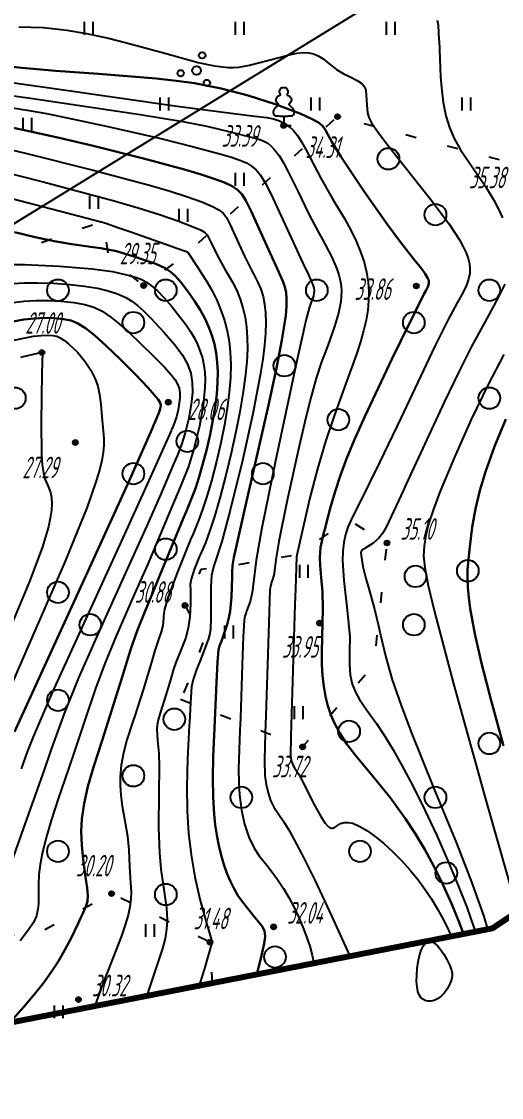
# Model space of a CAD drawing. Extents: x 1233805 to 1234355, y 654698 to 655114.
# Drawn here: x 1234273.51 to 1234295.76, y 654726.91 to 654776.77 of the extents above; entities that cross this region are included whole.
import ezdxf

# ---------------------------------------------------------------- set-up
doc = ezdxf.new("R2010")
doc.units = 0
doc.linetypes.add('ИИDash_05_15', pattern=[2, 0.5, -1.5])
for name, color, linetype, lineweight in [('ИИ_ГОРИЗОНТАЛИ_ОСН', 32, 'Continuous', 25), ('ИИ_ГОРИЗОНТАЛИ_УТОЛЩ', 32, 'Continuous', 30), ('ИИ_ЛЭП_НН', 250, 'Continuous', 25), ('ИИ_ОТМЕТКИ', 7, 'Continuous', 25), ('ИИ_УГОДЬЯ', 7, 'Continuous', 25)]:
    doc.layers.add(name, color=color, linetype=linetype, lineweight=lineweight)
doc.layers.add('Оформление точек', color=7, linetype='Continuous')
doc.styles.add('VNIPISIMPLEXCUR', font='simplex.shx', dxfattribs={"width": 0.8, "oblique": 15})
doc.styles.add('ГОСТ 2.304 КУРСИВ', font='cs_gost2304.shx', dxfattribs={"oblique": 15})

# ---------------------------------------------------------------- blocks, each defined once
blk = doc.blocks.new('ИИ05401')
at = {"color": 0, "linetype": 'Continuous', "lineweight": 25}
for points in [[(-0.4, 1.2), (-0.4, 0)], [(0.4, 1.2), (0.4, 0)]]:
    blk.add_lwpolyline(points, dxfattribs=at)
blk = doc.blocks.new('ИИ053881')
at = {"color": 0, "linetype": 'Continuous', "lineweight": 25}
blk.add_lwpolyline([(0, 0.875), (0.129, 0.876), (0.342, 0.878), (0.479, 0.882), (0.614, 0.891), (0.726, 0.907), (0.816, 0.94), (0.906, 1), (0.956, 1.071), (0.983, 1.151), (0.991, 1.231), (0.986, 1.295), (0.963, 1.379), (0.932, 1.445), (0.884, 1.516), (0.798, 1.61), (0.719, 1.692), (0.646, 1.766), (0.575, 1.842), (0.536, 1.889), (0.511, 1.929), (0.501, 1.967), (0.504, 1.992), (0.518, 2.017), (0.545, 2.049), (0.608, 2.115), (0.679, 2.198), (0.732, 2.29), (0.745, 2.372), (0.736, 2.444), (0.709, 2.515), (0.672, 2.575), (0.633, 2.617), (0.596, 2.646), (0.548, 2.678), (0.495, 2.709), (0.408, 2.76), (0.363, 2.789), (0.336, 2.812), (0.324, 2.831), (0.321, 2.846), (0.325, 2.865), (0.335, 2.89), (0.353, 2.928), (0.372, 2.968), (0.4, 3.034), (0.413, 3.103), (0.412, 3.19), (0.398, 3.247), (0.363, 3.319), (0.32, 3.377), (0.284, 3.414), (0.246, 3.444), (0.181, 3.476), (0.125, 3.489), (0.07, 3.496), (0, 3.5), (-0.07, 3.496), (-0.125, 3.489), (-0.181, 3.476), (-0.246, 3.444), (-0.284, 3.414), (-0.32, 3.377), (-0.363, 3.319), (-0.398, 3.247), (-0.412, 3.19), (-0.413, 3.103), (-0.4, 3.034), (-0.372, 2.968), (-0.353, 2.928), (-0.335, 2.89), (-0.325, 2.865), (-0.321, 2.846), (-0.324, 2.831), (-0.336, 2.812), (-0.363, 2.789), (-0.408, 2.76), (-0.495, 2.709), (-0.548, 2.678), (-0.596, 2.646), (-0.633, 2.617), (-0.672, 2.575), (-0.709, 2.515), (-0.736, 2.444), (-0.745, 2.372), (-0.732, 2.29), (-0.679, 2.198), (-0.608, 2.115), (-0.545, 2.049), (-0.518, 2.017), (-0.504, 1.992), (-0.501, 1.967), (-0.511, 1.929), (-0.536, 1.889), (-0.575, 1.842), (-0.646, 1.766), (-0.719, 1.692), (-0.798, 1.61), (-0.884, 1.516), (-0.932, 1.445), (-0.963, 1.379), (-0.986, 1.295), (-0.991, 1.231), (-0.983, 1.151), (-0.956, 1.071), (-0.906, 1), (-0.816, 0.94), (-0.726, 0.907), (-0.614, 0.891), (-0.479, 0.882), (-0.342, 0.878), (-0.129, 0.876)], close=True, dxfattribs=at)
blk.add_lwpolyline([(0, 0.875), (0, 0), (0.7, 0)], dxfattribs=at)
blk = doc.blocks.new('ИИ05394')
at = {"color": 0, "linetype": 'Continuous', "lineweight": 25}
for centre, radius in [((0.52, 1.407), 0.3), ((-1.479, -0.253), 0.3), ((0, 0), 0.4), ((0.958, -1.154), 0.3)]:
    blk.add_circle(centre, radius, dxfattribs=at)
blk = doc.blocks.new('ИИ05368')
at = {"color": 0, "linetype": 'Continuous'}
blk.add_circle((0, 0), 1, dxfattribs=at)
blk = doc.blocks.new('PICKET')
at = {"color": 0, "linetype": 'Continuous', "lineweight": 25}
for p, q in [((-0.23, 0), (0.23, 0)), ((0, 0.23), (0, -0.23))]:
    blk.add_line(p, q, dxfattribs=at)
blk.add_circle((0, 0), 0.23, dxfattribs=at)
at = {"color": 0, "linetype": 'Continuous', "style": 'VNIPISIMPLEXCUR', "oblique": 15, "width": 0.8}
blk.add_attdef('OTMETKA', (1.25, 0.3), '', height=2, dxfattribs=at)
at = {"color": 8, "linetype": 'Continuous', "style": 'VNIPISIMPLEXCUR', "oblique": 15, "width": 0.8, "flags": 1}
blk.add_attdef('NOMER', (1.25, -2.7), '', height=2, dxfattribs=at)

msp = doc.modelspace()

# ---------------------------------------------------------------- linework, layer by layer
at = {"layer": 'ИИ_ГОРИЗОНТАЛИ_ОСН', "flags": 128}
for points, elevation in [([(1234292.781, 654776.838), (1234292.825, 654776.598), (1234292.867, 654775.898), (1234292.868, 654775.886), (1234292.943, 654774.203), (1234292.998, 654773.56), (1234293.068, 654773.015), (1234293.19, 654772.404), (1234293.355, 654771.861), (1234293.575, 654771.349), (1234293.867, 654770.827), (1234294.433, 654769.99), (1234295.002, 654769.159), (1234295.403, 654768.495), (1234295.62, 654768.081), (1234295.804, 654767.676)], 35), ([(1234273.385, 654776.527), (1234274.529, 654776.484), (1234275.611, 654776.371), (1234276.527, 654776.217), (1234277.548, 654775.996), (1234278.677, 654775.709), (1234280.151, 654775.296), (1234281.699, 654774.87), (1234282.464, 654774.709), (1234283.088, 654774.636), (1234283.348, 654774.632), (1234283.588, 654774.647), (1234284.084, 654774.745), (1234285.401, 654775.091), (1234285.458, 654775.106), (1234285.929, 654775.23), (1234286.271, 654775.299), (1234286.565, 654775.33), (1234286.815, 654775.322), (1234287.043, 654775.271), (1234287.268, 654775.176), (1234287.491, 654775.038), (1234287.755, 654774.829), (1234287.764, 654774.821), (1234288.114, 654774.546), (1234288.43, 654774.354), (1234288.712, 654774.214), (1234289.078, 654774.028), (1234289.289, 654773.893), (1234289.389, 654773.795), (1234289.45, 654773.688), (1234289.481, 654773.562), (1234289.493, 654773.367), (1234289.493, 654773.355), (1234289.516, 654772.888), (1234289.554, 654772.544), (1234289.612, 654772.321), (1234289.739, 654772.075), (1234289.984, 654771.715), (1234290.386, 654771.185), (1234291.135, 654770.241), (1234292.477, 654768.54), (1234293.322, 654767.405), (1234293.818, 654766.648), (1234293.994, 654766.331), (1234294.128, 654766.045), (1234294.223, 654765.785), (1234294.281, 654765.543), (1234294.304, 654765.313), (1234294.293, 654765.088), (1234294.239, 654764.833), (1234294.139, 654764.556), (1234293.984, 654764.235), (1234293.714, 654763.736), (1234293.273, 654762.923), (1234292.678, 654761.728), (1234291.748, 654759.763), (1234291.119, 654758.427), (1234290.125, 654756.359), (1234289.155, 654754.392), (1234288.876, 654753.843), (1234288.643, 654753.341), (1234288.533, 654752.996), (1234288.458, 654752.629), (1234288.414, 654752.226), (1234288.401, 654751.789), (1234288.453, 654750.868), (1234288.605, 654749.499), (1234288.662, 654749.03), (1234288.727, 654748.277), (1234288.723, 654747.584), (1234288.723, 654747.577), (1234288.718, 654746.98), (1234288.757, 654746.502), (1234288.848, 654746.072), (1234288.991, 654745.693), (1234289.182, 654745.357), (1234289.528, 654744.863), (1234289.969, 654744.242), (1234290.351, 654743.661), (1234290.739, 654743.026), (1234291.132, 654742.334), (1234291.655, 654741.347), (1234292.209, 654740.232), (1234292.76, 654739.059), (1234293.282, 654737.884), (1234293.747, 654736.771), (1234294.151, 654735.73), (1234294.487, 654734.783), (1234294.543, 654734.604)], 34.5), ([(1234267.249, 654774.759), (1234275.14, 654773.642), (1234280.735, 654772.847), (1234282.76, 654772.577), (1234284.329, 654772.389), (1234284.884, 654772.319), (1234285.199, 654772.252), (1234285.472, 654772.162), (1234285.712, 654772.045), (1234285.926, 654771.897), (1234286.121, 654771.714), (1234286.308, 654771.486), (1234286.496, 654771.201), (1234286.701, 654770.836), (1234286.912, 654770.422), (1234287.403, 654769.478), (1234287.914, 654768.588), (1234288.077, 654768.318), (1234288.484, 654767.636), (1234288.779, 654767.098), (1234289.027, 654766.589), (1234289.229, 654766.104), (1234289.391, 654765.621), (1234289.508, 654765.151), (1234289.582, 654764.691), (1234289.613, 654764.239), (1234289.604, 654763.829), (1234289.562, 654763.397), (1234289.485, 654762.937), (1234289.373, 654762.444), (1234289.229, 654761.929), (1234289.047, 654761.358), (1234288.491, 654759.829), (1234287.988, 654758.459), (1234287.611, 654757.309), (1234287.243, 654756.049), (1234286.887, 654754.693), (1234286.518, 654753.145), (1234286.27, 654752.048), (1234286.27, 654752.046), (1234286.271, 654752.018), (1234286.269, 654752.012), (1234286.262, 654751.982), (1234286.212, 654750.464), (1234286.19, 654749.751), (1234286.032, 654744.672), (1234285.996, 654743.649), (1234285.98, 654742.731), (1234286.027, 654742.476), (1234286.118, 654742.267), (1234286.171, 654742.189), (1234286.355, 654741.905), (1234286.586, 654741.475), (1234286.761, 654741.125), (1234287.111, 654740.433), (1234287.369, 654739.965), (1234287.583, 654739.635), (1234287.752, 654739.447), (1234287.836, 654739.397), (1234287.919, 654739.387), (1234288.004, 654739.415), (1234288.121, 654739.489), (1234288.307, 654739.601), (1234288.477, 654739.655), (1234288.665, 654739.661), (1234288.872, 654739.617), (1234289.167, 654739.492), (1234289.516, 654739.287), (1234289.904, 654739.011), (1234290.316, 654738.675), (1234290.733, 654738.293), (1234291.143, 654737.879), (1234291.533, 654737.443), (1234291.895, 654736.998), (1234292.21, 654736.568), (1234292.513, 654736.113), (1234292.801, 654735.636), (1234293.071, 654735.143), (1234293.321, 654734.637), (1234293.431, 654734.387)], 33.5), ([(1234269.046, 654773.9), (1234274.033, 654773.207), (1234279.009, 654772.462), (1234280.986, 654772.137), (1234282.101, 654771.917), (1234282.104, 654771.916), (1234282.169, 654771.901), (1234283.124, 654771.68), (1234284.348, 654771.365), (1234284.608, 654771.286), (1234284.786, 654771.213), (1234284.937, 654771.126), (1234285.079, 654771.011), (1234285.262, 654770.815), (1234285.451, 654770.558), (1234285.655, 654770.224), (1234285.881, 654769.805), (1234286.337, 654768.873), (1234286.84, 654767.838), (1234287.234, 654767.08), (1234287.464, 654766.663), (1234287.885, 654765.881), (1234288.135, 654765.308), (1234288.225, 654765.038), (1234288.289, 654764.777), (1234288.33, 654764.523), (1234288.347, 654764.273), (1234288.317, 654763.794), (1234288.209, 654763.252), (1234288.023, 654762.634), (1234287.707, 654761.764), (1234287.428, 654761.006), (1234287.178, 654760.242), (1234286.938, 654759.394), (1234286.693, 654758.418), (1234286.389, 654757.096), (1234285.821, 654754.51), (1234285.447, 654752.677), (1234285.316, 654751.933), (1234285.241, 654751.353), (1234285.219, 654751.174), (1234285.172, 654750.967), (1234285.091, 654750.738), (1234285.08, 654750.71), (1234285.051, 654750.606), (1234285.032, 654750.425), (1234284.992, 654749.425), (1234284.948, 654747.936), (1234284.845, 654744.594), (1234284.815, 654743.813), (1234284.777, 654742.549), (1234284.799, 654741.836), (1234284.854, 654741.415), (1234284.943, 654741.024), (1234285.063, 654740.671), (1234285.213, 654740.366), (1234285.412, 654740.066), (1234285.67, 654739.688), (1234285.919, 654739.283), (1234286.5, 654738.213), (1234287.124, 654736.948), (1234287.884, 654735.332), (1234288.667, 654733.604), (1234288.726, 654733.467)], 33), ([(1234273.003, 654772.778), (1234273.863, 654772.647), (1234274.67, 654772.503), (1234275.93, 654772.248), (1234277.659, 654771.874), (1234279.98, 654771.344), (1234281.489, 654770.967), (1234282.713, 654770.638), (1234283.248, 654770.479), (1234283.637, 654770.343), (1234283.937, 654770.213), (1234284.177, 654770.073), (1234284.399, 654769.89), (1234284.596, 654769.647), (1234284.812, 654769.289), (1234285.088, 654768.75), (1234286.016, 654766.747), (1234286.554, 654765.572), (1234286.798, 654765.059), (1234287.024, 654764.563), (1234287.065, 654764.427), (1234287.08, 654764.307), (1234287.048, 654764.065), (1234286.93, 654763.715), (1234286.87, 654763.554), (1234286.696, 654762.919), (1234286.279, 654761.046), (1234285.283, 654756.413), (1234284.654, 654753.304), (1234284.395, 654751.816), (1234284.246, 654750.661), (1234284.204, 654750.309), (1234284.112, 654749.897), (1234283.951, 654749.443), (1234283.929, 654749.387), (1234283.873, 654749.22), (1234283.841, 654749.037), (1234283.794, 654748.264), (1234283.75, 654746.971), (1234283.662, 654744.485), (1234283.637, 654743.921), (1234283.579, 654742.124), (1234283.586, 654741.493), (1234283.619, 654740.942), (1234283.711, 654740.232), (1234283.859, 654739.572), (1234284.059, 654738.978), (1234284.307, 654738.465), (1234284.536, 654738.114), (1234284.882, 654737.672), (1234285.32, 654737.111), (1234285.667, 654736.593), (1234285.904, 654736.187), (1234286.138, 654735.742), (1234286.358, 654735.278), (1234286.557, 654734.811), (1234286.729, 654734.356), (1234286.873, 654733.918), (1234286.986, 654733.503), (1234287.062, 654733.142)], 32.5), ([(1234271.668, 654771.15), (1234273.693, 654770.673), (1234276.844, 654769.883), (1234279.442, 654769.184), (1234280.404, 654768.901), (1234281.213, 654768.643), (1234281.868, 654768.409), (1234282.373, 654768.199), (1234282.669, 654768.043), (1234282.862, 654767.887), (1234283.013, 654767.683), (1234283.187, 654767.343), (1234283.421, 654766.834), (1234283.854, 654765.895), (1234284.196, 654765.213), (1234284.267, 654765.08), (1234284.472, 654764.681), (1234284.607, 654764.361), (1234284.71, 654764.028), (1234284.782, 654763.674), (1234284.826, 654763.271), (1234284.84, 654762.824), (1234284.823, 654762.327), (1234284.777, 654761.775), (1234284.696, 654761.129), (1234284.579, 654760.379), (1234284.237, 654758.584), (1234283.758, 654756.424), (1234283.193, 654754.127), (1234282.797, 654752.674), (1234282.483, 654751.686), (1234282.418, 654751.497), (1234282.329, 654751.095), (1234282.297, 654750.56), (1234282.295, 654749.18), (1234282.295, 654749.128), (1234282.281, 654748.623), (1234282.244, 654748.415), (1234282.18, 654748.181), (1234282.032, 654747.759), (1234281.775, 654747.108), (1234281.628, 654746.741), (1234281.466, 654746.282), (1234281.397, 654745.94), (1234281.348, 654745.211), (1234281.296, 654744.268), (1234281.29, 654744.154), (1234281.212, 654742.605), (1234281.183, 654741.329), (1234281.198, 654740.175), (1234281.258, 654739.153), (1234281.373, 654738.164), (1234281.55, 654737.144), (1234281.785, 654736.105), (1234282.093, 654734.983), (1234282.228, 654734.525), (1234282.323, 654734.196), (1234282.335, 654734.102), (1234282.21, 654733.643), (1234282.105, 654733.282), (1234282.036, 654733.044), (1234281.757, 654732.105)], 31.5), ([(1234270.55, 654770.338), (1234274.522, 654769.342), (1234277.807, 654768.457), (1234278.925, 654768.129), (1234279.915, 654767.819), (1234280.768, 654767.529), (1234281.471, 654767.262), (1234281.806, 654767.116), (1234281.998, 654767.003), (1234282.114, 654766.885), (1234282.215, 654766.7), (1234282.274, 654766.572), (1234282.593, 654765.911), (1234282.954, 654765.266), (1234283.029, 654765.142), (1234283.296, 654764.685), (1234283.489, 654764.3), (1234283.649, 654763.907), (1234283.777, 654763.501), (1234283.876, 654763.065), (1234283.943, 654762.606), (1234283.979, 654762.121), (1234283.984, 654761.609), (1234283.953, 654760.993), (1234283.885, 654760.297), (1234283.778, 654759.523), (1234283.634, 654758.676), (1234283.452, 654757.753), (1234283.235, 654756.773), (1234282.988, 654755.755), (1234282.721, 654754.745), (1234282.474, 654753.886), (1234282.247, 654753.178), (1234282.039, 654752.613), (1234281.811, 654752.084), (1234281.772, 654751.999), (1234281.513, 654751.379), (1234281.374, 654750.929), (1234281.34, 654750.679), (1234281.346, 654750.413), (1234281.351, 654750.346), (1234281.35, 654749.982), (1234281.346, 654749.878), (1234281.344, 654749.794), (1234281.313, 654749.184), (1234281.238, 654748.658), (1234281.111, 654748.178), (1234280.834, 654747.479), (1234280.662, 654747.065), (1234280.557, 654746.761), (1234280.449, 654746.376), (1234280.39, 654746.156), (1234280.051, 654745.063), (1234280.027, 654744.991), (1234279.851, 654744.408), (1234279.809, 654744.185), (1234279.791, 654743.978), (1234279.823, 654743.471), (1234279.874, 654742.847), (1234279.894, 654742.219), (1234279.881, 654741.051), (1234279.865, 654739.407), (1234279.905, 654738.25), (1234279.978, 654737.491), (1234280.11, 654736.551), (1234280.229, 654735.697), (1234280.263, 654735.126), (1234280.239, 654734.706), (1234280.168, 654734.276), (1234280.048, 654733.822), (1234279.847, 654733.218), (1234279.752, 654732.944), (1234279.439, 654731.964), (1234279.331, 654731.631)], 31), ([(1234270.853, 654769.133), (1234275.26, 654767.997), (1234277.144, 654767.5), (1234277.182, 654767.49), (1234277.223, 654767.48), (1234277.431, 654767.42), (1234278.02, 654767.214), (1234278.532, 654767.033), (1234279.895, 654766.554), (1234280.713, 654766.267), (1234281.163, 654766.105), (1234281.242, 654766.058), (1234281.243, 654766.055), (1234281.713, 654765.32), (1234281.734, 654765.288), (1234282.07, 654764.773), (1234282.334, 654764.318), (1234282.564, 654763.858), (1234282.758, 654763.394), (1234282.92, 654762.917), (1234283.046, 654762.432), (1234283.136, 654761.941), (1234283.191, 654761.442), (1234283.212, 654760.876), (1234283.195, 654760.255), (1234283.141, 654759.58), (1234283.049, 654758.854), (1234282.919, 654758.077), (1234282.753, 654757.253), (1234282.552, 654756.388), (1234282.315, 654755.485), (1234282.105, 654754.758), (1234281.911, 654754.158), (1234281.721, 654753.644), (1234281.465, 654753.032), (1234281.35, 654752.762), (1234280.759, 654751.307), (1234280.311, 654750.107), (1234280.142, 654749.543), (1234280.107, 654749.353), (1234280.095, 654749.17), (1234280.093, 654749.12), (1234280.061, 654748.79), (1234279.996, 654748.482), (1234279.851, 654748.089), (1234279.797, 654747.955), (1234279.68, 654747.58), (1234279.552, 654747.137), (1234279.149, 654745.803), (1234278.761, 654744.592), (1234278.676, 654744.336), (1234278.404, 654743.492), (1234278.238, 654742.877), (1234278.132, 654742.316), (1234278.085, 654741.793), (1234278.087, 654741.379), (1234278.121, 654740.921), (1234278.188, 654740.414), (1234278.303, 654739.735), (1234278.422, 654739.02), (1234278.49, 654738.377), (1234278.524, 654737.61), (1234278.545, 654737.087), (1234278.565, 654736.844), (1234278.594, 654736.441), (1234278.586, 654736.108), (1234278.54, 654735.751), (1234278.452, 654735.358), (1234278.318, 654734.907), (1234278.127, 654734.35), (1234277.534, 654732.812), (1234277.382, 654732.43), (1234276.992, 654731.37), (1234276.919, 654731.16)], 30.5), ([(1234273.003, 654765.517), (1234273.649, 654765.516), (1234275.273, 654765.438), (1234276.784, 654765.315), (1234277.726, 654765.185), (1234278.519, 654765.003), (1234278.848, 654764.906), (1234279.088, 654764.811), (1234279.314, 654764.688), (1234279.538, 654764.529), (1234279.817, 654764.284), (1234280.13, 654763.962), (1234280.477, 654763.565), (1234280.859, 654763.091), (1234281.133, 654762.728), (1234281.348, 654762.411), (1234281.529, 654762.103), (1234281.679, 654761.798), (1234281.804, 654761.486), (1234281.9, 654761.168), (1234281.97, 654760.844), (1234282.011, 654760.512), (1234282.027, 654760.174), (1234282.02, 654759.803), (1234281.937, 654758.969), (1234281.764, 654758.018), (1234281.504, 654756.965), (1234281.254, 654756.153), (1234280.934, 654755.354), (1234280.818, 654755.078), (1234280.52, 654754.361), (1234279.354, 654751.599), (1234278.757, 654750.249), (1234277.916, 654748.335), (1234277.373, 654747.028), (1234276.937, 654745.857), (1234276.43, 654744.346), (1234275.999, 654743.047), (1234275.689, 654742.148), (1234275.211, 654740.748), (1234274.887, 654739.744), (1234274.64, 654738.897), (1234274.471, 654738.202), (1234274.383, 654737.716), (1234274.325, 654737.244), (1234274.298, 654736.785), (1234274.297, 654736.25), (1234274.296, 654735.879), (1234274.277, 654735.634), (1234274.203, 654735.328), (1234274.063, 654735.024), (1234273.845, 654734.689), (1234273.45, 654734.173)], 29.5), ([(1234272.918, 654764.61), (1234273.64, 654764.663), (1234274.276, 654764.665), (1234275.003, 654764.638), (1234275.749, 654764.584), (1234276.437, 654764.508), (1234277.032, 654764.412), (1234277.535, 654764.296), (1234277.967, 654764.154), (1234278.344, 654763.981), (1234278.622, 654763.813), (1234278.895, 654763.609), (1234279.172, 654763.363), (1234279.51, 654763.026), (1234280.116, 654762.376), (1234280.63, 654761.772), (1234280.973, 654761.308), (1234281.204, 654760.898), (1234281.357, 654760.478), (1234281.432, 654760.038), (1234281.438, 654759.572), (1234281.384, 654759.023), (1234281.269, 654758.397), (1234281.098, 654757.705), (1234280.934, 654757.173), (1234280.724, 654756.651), (1234280.646, 654756.468), (1234280.543, 654756.22), (1234279.957, 654754.843), (1234279.241, 654753.225), (1234278.331, 654751.216), (1234276.986, 654748.238), (1234276.158, 654746.353), (1234275.491, 654744.713), (1234274.881, 654743.001), (1234274.569, 654742.097), (1234273.843, 654740.053), (1234273.07, 654737.881)], 29), ([(1234295.915, 654764.605), (1234295.647, 654764.046), (1234295.175, 654763.182), (1234294.378, 654761.711), (1234293.797, 654760.561), (1234293.106, 654759.13), (1234291.319, 654755.271), (1234291.202, 654755.015), (1234290.428, 654753.363), (1234290.245, 654753.04), (1234290.081, 654752.833), (1234289.816, 654752.605), (1234289.441, 654752.361), (1234289.395, 654752.334), (1234289.298, 654752.269), (1234289.256, 654752.218), (1234289.243, 654752.153), (1234289.253, 654752.033), (1234289.339, 654751.523), (1234289.476, 654750.953), (1234289.626, 654750.428), (1234289.878, 654749.536), (1234290.07, 654748.763), (1234290.147, 654748.418), (1234290.408, 654747.31), (1234290.704, 654746.271), (1234291.091, 654745.115), (1234291.571, 654743.834), (1234292.635, 654741.235), (1234293.677, 654738.703), (1234294.393, 654736.863), (1234294.947, 654735.296), (1234295.121, 654734.717)], 35), ([(1234272.87, 654763.712), (1234273.631, 654763.809), (1234274.179, 654763.84), (1234274.76, 654763.839), (1234275.36, 654763.807), (1234275.947, 654763.745), (1234276.455, 654763.655), (1234276.861, 654763.53), (1234277.25, 654763.341), (1234277.66, 654763.07), (1234278.042, 654762.767), (1234278.491, 654762.373), (1234279.607, 654761.297), (1234280.154, 654760.738), (1234280.467, 654760.385), (1234280.633, 654760.166), (1234280.744, 654759.972), (1234280.817, 654759.773), (1234280.853, 654759.563), (1234280.856, 654759.34), (1234280.83, 654759.077), (1234280.775, 654758.777), (1234280.692, 654758.445), (1234280.614, 654758.193), (1234280.514, 654757.948), (1234280.475, 654757.857), (1234280.451, 654757.8), (1234279.127, 654754.851), (1234278.055, 654752.512), (1234274.942, 654745.678), (1234274.053, 654743.625), (1234273.779, 654742.929), (1234273.496, 654742.145)], 28.5), ([(1234272.037, 654761.764), (1234273.612, 654762.103), (1234274.066, 654762.182), (1234274.431, 654762.226), (1234274.716, 654762.237), (1234274.965, 654762.218), (1234275.149, 654762.182), (1234275.305, 654762.118), (1234275.481, 654762.005), (1234275.699, 654761.831), (1234276.106, 654761.443), (1234276.456, 654761.034), (1234276.733, 654760.62), (1234276.935, 654760.208), (1234277.047, 654759.868), (1234277.131, 654759.481), (1234277.19, 654759.043), (1234277.239, 654758.448), (1234277.278, 654757.95), (1234277.294, 654757.807), (1234277.327, 654757.441), (1234277.327, 654757.132), (1234277.296, 654756.796), (1234277.231, 654756.423), (1234277.125, 654755.983), (1234276.978, 654755.482), (1234276.553, 654754.272), (1234276.115, 654753.165), (1234275.532, 654751.765), (1234273.756, 654747.681), (1234272.51, 654744.825)], 27.5), ([(1234273.48, 654761.22), (1234273.603, 654761.25), (1234274.474, 654761.455), (1234274.486, 654761.446), (1234274.49, 654761.421), (1234274.489, 654761.42), (1234274.459, 654760.48), (1234274.424, 654758.209), (1234274.445, 654756.708), (1234274.477, 654756.229), (1234274.529, 654755.862), (1234274.602, 654755.584), (1234274.72, 654755.298), (1234274.77, 654755.187), (1234274.858, 654754.95), (1234274.907, 654754.711), (1234274.922, 654754.437), (1234274.903, 654754.125), (1234274.849, 654753.762), (1234274.759, 654753.352), (1234274.633, 654752.895), (1234274.471, 654752.388), (1234274.217, 654751.682), (1234273.879, 654750.814), (1234272.826, 654748.27)], 27), ([(1234295.866, 654761.333), (1234295.144, 654759.942), (1234294.365, 654758.325), (1234293.583, 654756.589), (1234292.924, 654755.012), (1234292.607, 654754.175), (1234292.385, 654753.498), (1234292.251, 654752.968), (1234292.176, 654752.467), (1234292.151, 654752.004), (1234292.208, 654751.452), (1234292.365, 654750.629), (1234292.636, 654749.482), (1234293.537, 654746.077), (1234295.069, 654740.581), (1234296.506, 654735.528)], 35.5)]:
    msp.add_lwpolyline(points, dxfattribs=dict(at, elevation=elevation))
at = {"layer": 'ИИ_ГОРИЗОНТАЛИ_ОСН', "elevation": 33, "flags": 128}
msp.add_lwpolyline([(1234292.799, 654731.483), (1234292.648, 654731.414), (1234292.496, 654731.376), (1234292.352, 654731.372), (1234292.222, 654731.401), (1234292.111, 654731.462), (1234292.018, 654731.553), (1234291.943, 654731.675), (1234291.888, 654731.825), (1234291.849, 654732.033), (1234291.831, 654732.286), (1234291.834, 654732.575), (1234291.86, 654732.884), (1234291.906, 654733.198), (1234291.969, 654733.49), (1234292.045, 654733.738), (1234292.129, 654733.928), (1234292.204, 654734.039), (1234292.287, 654734.114), (1234292.378, 654734.15), (1234292.476, 654734.15), (1234292.581, 654734.113), (1234292.693, 654734.038), (1234292.813, 654733.926), (1234292.939, 654733.777), (1234293.094, 654733.556), (1234293.235, 654733.311), (1234293.355, 654733.055), (1234293.44, 654732.815), (1234293.475, 654732.652), (1234293.478, 654732.514), (1234293.45, 654732.378), (1234293.383, 654732.207), (1234293.258, 654731.962), (1234293.121, 654731.763), (1234292.968, 654731.603), (1234292.799, 654731.483)], close=True, dxfattribs=at)
at = {"layer": 'ИИ_ГОРИЗОНТАЛИ_УТОЛЩ', "flags": 128}
for points, elevation in [([(1234271.916, 654774.793), (1234273.536, 654774.622), (1234275.097, 654774.485), (1234277.087, 654774.339), (1234279.751, 654774.13), (1234280.697, 654774.025), (1234281.529, 654773.906), (1234282.772, 654773.664), (1234284.026, 654773.342), (1234285.276, 654772.943), (1234286.461, 654772.487), (1234286.96, 654772.263), (1234287.285, 654772.084), (1234287.472, 654771.935), (1234287.589, 654771.76), (1234287.62, 654771.699), (1234287.899, 654771.194), (1234288.321, 654770.514), (1234289.401, 654768.89), (1234290.467, 654767.375), (1234291.037, 654766.614), (1234291.693, 654765.778), (1234292.054, 654765.319), (1234292.23, 654765.077), (1234292.338, 654764.898), (1234292.391, 654764.762), (1234292.399, 654764.645), (1234292.361, 654764.506), (1234292.25, 654764.286), (1234292.169, 654764.135), (1234291.807, 654763.408), (1234291.649, 654763.085), (1234291.485, 654762.754), (1234290.688, 654761.129), (1234289.427, 654758.469), (1234288.955, 654757.406), (1234288.582, 654756.502), (1234288.298, 654755.745), (1234288.049, 654754.998), (1234287.834, 654754.264), (1234287.621, 654753.435), (1234287.585, 654753.287), (1234287.52, 654753.03), (1234287.375, 654752.391), (1234287.338, 654751.93), (1234287.354, 654751.565), (1234287.404, 654751.002), (1234287.462, 654750.336), (1234287.482, 654749.556), (1234287.449, 654748.251), (1234287.449, 654748.243), (1234287.432, 654747.54), (1234287.438, 654746.979), (1234287.467, 654746.455), (1234287.522, 654745.966), (1234287.604, 654745.497), (1234287.714, 654745.056), (1234287.851, 654744.642), (1234288.016, 654744.254), (1234288.269, 654743.788), (1234288.599, 654743.292), (1234289.014, 654742.749), (1234289.644, 654741.988), (1234290.607, 654740.811), (1234291.321, 654739.832), (1234291.763, 654739.148), (1234292.205, 654738.398), (1234292.64, 654737.594), (1234293.057, 654736.756), (1234293.447, 654735.903), (1234293.794, 654735.068), (1234294.005, 654734.499)], 34), ([(1234272.518, 654771.969), (1234273.576, 654771.749), (1234275.262, 654771.379), (1234276.837, 654771.009), (1234279.167, 654770.425), (1234281.077, 654769.911), (1234281.846, 654769.684), (1234282.45, 654769.485), (1234282.918, 654769.306), (1234283.275, 654769.136), (1234283.534, 654768.967), (1234283.729, 654768.764), (1234283.918, 654768.468), (1234284.16, 654767.986), (1234284.812, 654766.545), (1234285.437, 654765.159), (1234285.474, 654765.081), (1234285.631, 654764.732), (1234285.721, 654764.475), (1234285.778, 654764.213), (1234285.804, 654763.925), (1234285.8, 654763.572), (1234285.765, 654763.148), (1234285.589, 654762.001), (1234285.335, 654760.704), (1234284.966, 654758.986), (1234283.853, 654754.134), (1234283.785, 654753.844), (1234283.352, 654751.935), (1234283.293, 654751.562), (1234283.276, 654751.234), (1234283.274, 654751.014), (1234283.254, 654750.105), (1234283.19, 654749.444), (1234283.132, 654749.138), (1234283.052, 654748.827), (1234282.812, 654748.148), (1234282.778, 654748.064), (1234282.697, 654747.838), (1234282.651, 654747.651), (1234282.595, 654747.102), (1234282.554, 654746.141), (1234282.479, 654744.376), (1234282.462, 654744.029), (1234282.402, 654742.711), (1234282.381, 654741.715), (1234282.392, 654740.828), (1234282.438, 654740.048), (1234282.492, 654739.549), (1234282.564, 654739.064), (1234282.656, 654738.593), (1234282.766, 654738.141), (1234282.893, 654737.71), (1234283.037, 654737.304), (1234283.196, 654736.926), (1234283.369, 654736.58), (1234283.55, 654736.275), (1234283.756, 654735.974), (1234284.291, 654735.32), (1234284.653, 654734.874), (1234284.773, 654734.63), (1234284.8, 654734.507), (1234284.808, 654734.375), (1234284.77, 654734.056), (1234284.638, 654733.495), (1234284.619, 654733.416), (1234284.43, 654732.628)], 32), ([(1234273.193, 654767.013), (1234274.147, 654766.783), (1234275.029, 654766.598), (1234275.842, 654766.456), (1234276.717, 654766.333), (1234277.194, 654766.268), (1234277.915, 654766.124), (1234278.682, 654765.891), (1234278.827, 654765.843), (1234279.039, 654765.774), (1234279.734, 654765.534), (1234280.176, 654765.336), (1234280.424, 654765.176), (1234280.649, 654764.973), (1234280.897, 654764.688), (1234281.239, 654764.239), (1234281.549, 654763.803), (1234281.796, 654763.413), (1234282.009, 654763.023), (1234282.188, 654762.632), (1234282.338, 654762.23), (1234282.454, 654761.822), (1234282.539, 654761.408), (1234282.59, 654760.986), (1234282.611, 654760.532), (1234282.602, 654760.035), (1234282.562, 654759.495), (1234282.491, 654758.915), (1234282.39, 654758.295), (1234282.259, 654757.639), (1234282.099, 654756.948), (1234281.91, 654756.225), (1234281.736, 654755.627), (1234281.574, 654755.133), (1234281.144, 654754.057), (1234280.989, 654753.688), (1234280.089, 654751.493), (1234279.467, 654749.972), (1234279.268, 654749.493), (1234278.878, 654748.529), (1234278.589, 654747.702), (1234278.166, 654746.344), (1234277.429, 654743.998), (1234277.247, 654743.448), (1234276.845, 654742.213), (1234276.591, 654741.321), (1234276.414, 654740.529), (1234276.315, 654739.823), (1234276.286, 654739.231), (1234276.304, 654738.603), (1234276.367, 654737.94), (1234276.487, 654737.127), (1234276.562, 654736.628), (1234276.589, 654736.274), (1234276.567, 654736), (1234276.497, 654735.756), (1234276.34, 654735.414), (1234276.264, 654735.256), (1234276.134, 654734.98), (1234275.81, 654734.301), (1234275.523, 654733.75), (1234275.227, 654733.235), (1234274.922, 654732.761), (1234274.558, 654732.257), (1234274.123, 654731.708), (1234273.618, 654731.114), (1234272.97, 654730.388)], 30), ([(1234272.88, 654762.83), (1234273.621, 654762.956), (1234274.115, 654763.011), (1234274.58, 654763.034), (1234275.021, 654763.024), (1234275.456, 654762.982), (1234275.82, 654762.91), (1234276.129, 654762.783), (1234276.48, 654762.561), (1234276.911, 654762.217), (1234277.437, 654761.745), (1234278.082, 654761.13), (1234278.786, 654760.428), (1234279.388, 654759.798), (1234279.854, 654759.255), (1234279.949, 654759.102), (1234279.976, 654758.993), (1234279.976, 654758.992), (1234279.976, 654758.991), (1234279.962, 654758.877), (1234279.893, 654758.67), (1234279.514, 654757.761), (1234278.501, 654755.486), (1234276.835, 654751.818), (1234274.926, 654747.646), (1234273.194, 654743.858)], 28), ([(1234295.971, 654758.348), (1234295.44, 654757.07), (1234295.02, 654755.906), (1234294.763, 654755.041), (1234294.56, 654754.187), (1234294.409, 654753.334), (1234294.276, 654752.3), (1234294.193, 654751.366), (1234294.187, 654750.963), (1234294.203, 654750.547), (1234294.245, 654750.084), (1234294.312, 654749.578), (1234294.528, 654748.403), (1234294.84, 654747.044), (1234295.282, 654745.31), (1234295.851, 654743.214)], 36)]:
    msp.add_lwpolyline(points, dxfattribs=dict(at, elevation=elevation))
at = {"layer": 'ИИ_ЛЭП_НН', "flags": 128}
msp.add_lwpolyline([(1234301.454, 654784.799), (1234260.54, 654759.634), (1234225.508, 654737.946), (1234210.181, 654726.963)], dxfattribs=at)
at = {"layer": 'ИИ_УГОДЬЯ', "linetype": 'ИИDash_05_15', "flags": 128}
for points in [[(1234325.021, 654776.616), (1234323.244, 654775.229), (1234320.313, 654775.257), (1234316.192, 654770.181), (1234313.43, 654768.288), (1234305.101, 654763.63), (1234300.146, 654763.584), (1234296.752, 654770.068), (1234288.165, 654772.359), (1234281.136, 654765.984), (1234279.18, 654764.535), (1234277.586, 654765.766), (1234277.296, 654767.505), (1234272.876, 654765.984), (1234268.153, 654759.303), (1234268.964, 654756.276), (1234271.013, 654753.029), (1234270.421, 654751.298), (1234269.146, 654747.108), (1234263.737, 654746.754), (1234260.596, 654743.76), (1234261.211, 654738.899), (1234257.261, 654735.168), (1234256.8, 654729.804), (1234256.112, 654728.108), (1234254.283, 654726.737)], [(1234282.361, 654732.223), (1234282.254, 654734.108), (1234277.69, 654736.359), (1234273.978, 654734.351), (1234271.422, 654734.595), (1234263.267, 654728.492)]]:
    msp.add_lwpolyline(points, dxfattribs=at)
msp.add_lwpolyline([(1234280.884, 654745.371), (1234286.544, 654743.158), (1234289.863, 654746.988), (1234290.459, 654752.604), (1234288.672, 654753.668), (1234286.246, 654752.051), (1234283.225, 654751.54), (1234281.821, 654751.37), (1234281.097, 654749.711), (1234281.948, 654748.051), (1234281.267, 654746.222)], close=True, dxfattribs=at)
at = {"layer": 'Оформление точек', "color": 41, "lineweight": 80}
msp.add_lwpolyline([(1234024.617, 654701.92), (1234177.241, 654711.682), (1234295.345, 654734.761), (1234323.422, 654753.319), (1234327.972, 654819.626), (1234312.866, 654855.488), (1234309.369, 654887.84), (1234283.108, 654912.091), (1234263.065, 654936.588)], dxfattribs=at)

# ---------------------------------------------------------------- block references
at = {"layer": 'ИИ_ОТМЕТКИ'}
ref = msp.add_blockref('PICKET', (1234288.165, 654772.359, 34.309), dxfattribs=dict(at, xscale=0.5, yscale=0.5, zscale=0.5))
ref.add_attrib('OTMETKA', '34.31', (1234286.679, 654770.446, 34.309), dxfattribs={"layer": '0', "color": 0, "linetype": 'Continuous', "height": 1, "style": 'ГОСТ 2.304 КУРСИВ', "oblique": 15, "width": 0.65})
ref = msp.add_blockref('PICKET', (1234285.67, 654771.951, 33.388), dxfattribs=dict(at, xscale=0.5, yscale=0.5, zscale=0.5))
ref.add_attrib('OTMETKA', '33.39', (1234282.792, 654770.967, 33.388), dxfattribs={"layer": '0', "color": 0, "linetype": 'Continuous', "height": 1, "style": 'ГОСТ 2.304 КУРСИВ', "oblique": 15, "width": 0.65})
ref = msp.add_blockref('PICKET', (1234296.752, 654770.068, 35.382), dxfattribs=dict(at, xscale=0.5, yscale=0.5, zscale=0.5))
ref.add_attrib('OTMETKA', '35.38', (1234294.258, 654769.041, 35.382), dxfattribs={"layer": '0', "color": 0, "linetype": 'Continuous', "height": 1, "style": 'ГОСТ 2.304 КУРСИВ', "oblique": 15, "width": 0.65})
ref = msp.add_blockref('PICKET', (1234279.18, 654764.535, 29.347), dxfattribs=dict(at, xscale=0.5, yscale=0.5, zscale=0.5))
ref.add_attrib('OTMETKA', '29.35', (1234278.069, 654765.519, 29.347), dxfattribs={"layer": '0', "color": 0, "linetype": 'Continuous', "height": 1, "style": 'ГОСТ 2.304 КУРСИВ', "oblique": 15, "width": 0.65})
ref = msp.add_blockref('PICKET', (1234291.815, 654764.512, 33.855), dxfattribs=dict(at, xscale=0.5, yscale=0.5, zscale=0.5))
ref.add_attrib('OTMETKA', '33.86', (1234288.95, 654763.869, 33.855), dxfattribs={"layer": '0', "color": 0, "linetype": 'Continuous', "height": 1, "style": 'ГОСТ 2.304 КУРСИВ', "oblique": 15, "width": 0.65})
ref = msp.add_blockref('PICKET', (1234274.46, 654761.433, 26.999), dxfattribs=dict(at, xscale=0.5, yscale=0.5, zscale=0.5))
ref.add_attrib('OTMETKA', '27.00', (1234273.687, 654762.3, 26.999), dxfattribs={"layer": '0', "color": 0, "linetype": 'Continuous', "height": 1, "style": 'ГОСТ 2.304 КУРСИВ', "oblique": 15, "width": 0.65})
ref = msp.add_blockref('PICKET', (1234280.317, 654759.127, 28.058), dxfattribs=dict(at, xscale=0.5, yscale=0.5, zscale=0.5))
ref.add_attrib('OTMETKA', '28.06', (1234281.244, 654758.3, 28.058), dxfattribs={"layer": '0', "color": 0, "linetype": 'Continuous', "height": 1, "style": 'ГОСТ 2.304 КУРСИВ', "oblique": 15, "width": 0.65})
ref = msp.add_blockref('PICKET', (1234276.009, 654757.261, 27.29), dxfattribs=dict(at, xscale=0.5, yscale=0.5, zscale=0.5))
ref.add_attrib('OTMETKA', '27.29', (1234273.555, 654755.607, 27.29), dxfattribs={"layer": '0', "color": 0, "linetype": 'Continuous', "height": 1, "style": 'ГОСТ 2.304 КУРСИВ', "oblique": 15, "width": 0.65})
ref = msp.add_blockref('PICKET', (1234290.459, 654752.604, 35.102), dxfattribs=dict(at, xscale=0.5, yscale=0.5, zscale=0.5))
ref.add_attrib('OTMETKA', '35.10', (1234291.084, 654752.754, 35.102), dxfattribs={"layer": '0', "color": 0, "linetype": 'Continuous', "height": 1, "style": 'ГОСТ 2.304 КУРСИВ', "oblique": 15, "width": 0.65})
ref = msp.add_blockref('PICKET', (1234281.097, 654749.711, 30.875), dxfattribs=dict(at, xscale=0.5, yscale=0.5, zscale=0.5))
ref.add_attrib('OTMETKA', '30.88', (1234278.768, 654749.834, 30.875), dxfattribs={"layer": '0', "color": 0, "linetype": 'Continuous', "height": 1, "style": 'ГОСТ 2.304 КУРСИВ', "oblique": 15, "width": 0.65})
ref = msp.add_blockref('PICKET', (1234287.337, 654748.896, 33.953), dxfattribs=dict(at, xscale=0.5, yscale=0.5, zscale=0.5))
ref.add_attrib('OTMETKA', '33.95', (1234285.593, 654747.293, 33.953), dxfattribs={"layer": '0', "color": 0, "linetype": 'Continuous', "height": 1, "style": 'ГОСТ 2.304 КУРСИВ', "oblique": 15, "width": 0.65})
ref = msp.add_blockref('PICKET', (1234286.544, 654743.158, 33.723), dxfattribs=dict(at, xscale=0.5, yscale=0.5, zscale=0.5))
ref.add_attrib('OTMETKA', '33.72', (1234285.126, 654741.746, 33.723), dxfattribs={"layer": '0', "color": 0, "linetype": 'Continuous', "height": 1, "style": 'ГОСТ 2.304 КУРСИВ', "oblique": 15, "width": 0.65})
ref = msp.add_blockref('PICKET', (1234277.69, 654736.359, 30.199), dxfattribs=dict(at, xscale=0.5, yscale=0.5, zscale=0.5))
ref.add_attrib('OTMETKA', '30.20', (1234276.04, 654737.157, 30.199), dxfattribs={"layer": '0', "color": 0, "linetype": 'Continuous', "height": 1, "style": 'ГОСТ 2.304 КУРСИВ', "oblique": 15, "width": 0.65})
ref = msp.add_blockref('PICKET', (1234285.203, 654734.818, 32.04), dxfattribs=dict(at, xscale=0.5, yscale=0.5, zscale=0.5))
ref.add_attrib('OTMETKA', '32.04', (1234285.828, 654734.968, 32.04), dxfattribs={"layer": '0', "color": 0, "linetype": 'Continuous', "height": 1, "style": 'ГОСТ 2.304 КУРСИВ', "oblique": 15, "width": 0.65})
ref = msp.add_blockref('PICKET', (1234282.254, 654734.108, 31.483), dxfattribs=dict(at, xscale=0.5, yscale=0.5, zscale=0.5))
ref.add_attrib('OTMETKA', '31.48', (1234281.486, 654734.708, 31.483), dxfattribs={"layer": '0', "color": 0, "linetype": 'Continuous', "height": 1, "style": 'ГОСТ 2.304 КУРСИВ', "oblique": 15, "width": 0.65})
ref = msp.add_blockref('PICKET', (1234276.157, 654731.451, 30.316), dxfattribs=dict(at, xscale=0.5, yscale=0.5, zscale=0.5))
ref.add_attrib('OTMETKA', '30.32', (1234276.782, 654731.601, 30.316), dxfattribs={"layer": '0', "color": 0, "linetype": 'Continuous', "height": 1, "style": 'ГОСТ 2.304 КУРСИВ', "oblique": 15, "width": 0.65})
at = {"layer": 'ИИ_УГОДЬЯ', "xscale": 0.5, "yscale": 0.5, "zscale": 0.5}
for name, p in [('ИИ05401', (1234276.623, 654776.153)), ('ИИ05401', (1234283.623, 654776.153)), ('ИИ05401', (1234290.623, 654776.153)), ('ИИ05394', (1234281.632, 654774.498, -11.67)), ('ИИ053881', (1234285.67, 654771.951, -11.67)), ('ИИ05401', (1234280.123, 654772.653)), ('ИИ05401', (1234287.123, 654772.653)), ('ИИ05401', (1234294.123, 654772.653)), ('ИИ05401', (1234273.776, 654771.699)), ('ИИ05368', (1234290.524, 654770.406)), ('ИИ05401', (1234283.623, 654769.153)), ('ИИ05401', (1234276.864, 654768.095)), ('ИИ05368', (1234292.703, 654767.818)), ('ИИ05401', (1234281.009, 654767.483)), ('ИИ05368', (1234275.203, 654764.318)), ('ИИ05368', (1234280.203, 654764.318)), ('ИИ05368', (1234287.203, 654764.318)), ('ИИ05368', (1234295.203, 654764.318)), ('ИИ05368', (1234278.703, 654762.818)), ('ИИ05368', (1234291.703, 654762.818)), ('ИИ05368', (1234285.703, 654760.818)), ('ИИ05368', (1234273.203, 654759.318)), ('ИИ05368', (1234295.203, 654759.318)), ('ИИ05368', (1234288.203, 654758.318)), ('ИИ05368', (1234281.203, 654757.318)), ('ИИ05368', (1234278.703, 654755.818)), ('ИИ05368', (1234284.703, 654755.818)), ('ИИ05368', (1234280.203, 654752.318)), ('ИИ05401', (1234286.595, 654750.988)), ('ИИ05368', (1234291.778, 654751.057)), ('ИИ05368', (1234294.203, 654751.318)), ('ИИ05368', (1234275.203, 654750.318)), ('ИИ05368', (1234276.703, 654748.818)), ('ИИ05368', (1234291.703, 654748.818)), ('ИИ05401', (1234283.123, 654748.187)), ('ИИ05368', (1234275.203, 654745.318)), ('ИИ05368', (1234280.599, 654744.44)), ('ИИ05401', (1234286.358, 654744.44)), ('ИИ05368', (1234288.701, 654743.877)), ('ИИ05368', (1234295.203, 654743.318)), ('ИИ05368', (1234278.703, 654741.818)), ('ИИ05368', (1234283.703, 654740.818)), ('ИИ05368', (1234292.703, 654740.818)), ('ИИ05368', (1234275.203, 654738.318)), ('ИИ05368', (1234289.203, 654738.318)), ('ИИ05368', (1234293.203, 654737.318)), ('ИИ05368', (1234280.203, 654736.318)), ('ИИ05401', (1234279.457, 654734.351)), ('ИИ05368', (1234285.266, 654733.424)), ('ИИ05401', (1234275.229, 654730.581))]:
    msp.add_blockref(name, p, dxfattribs=at)

doc.saveas('drawing.dxf')
